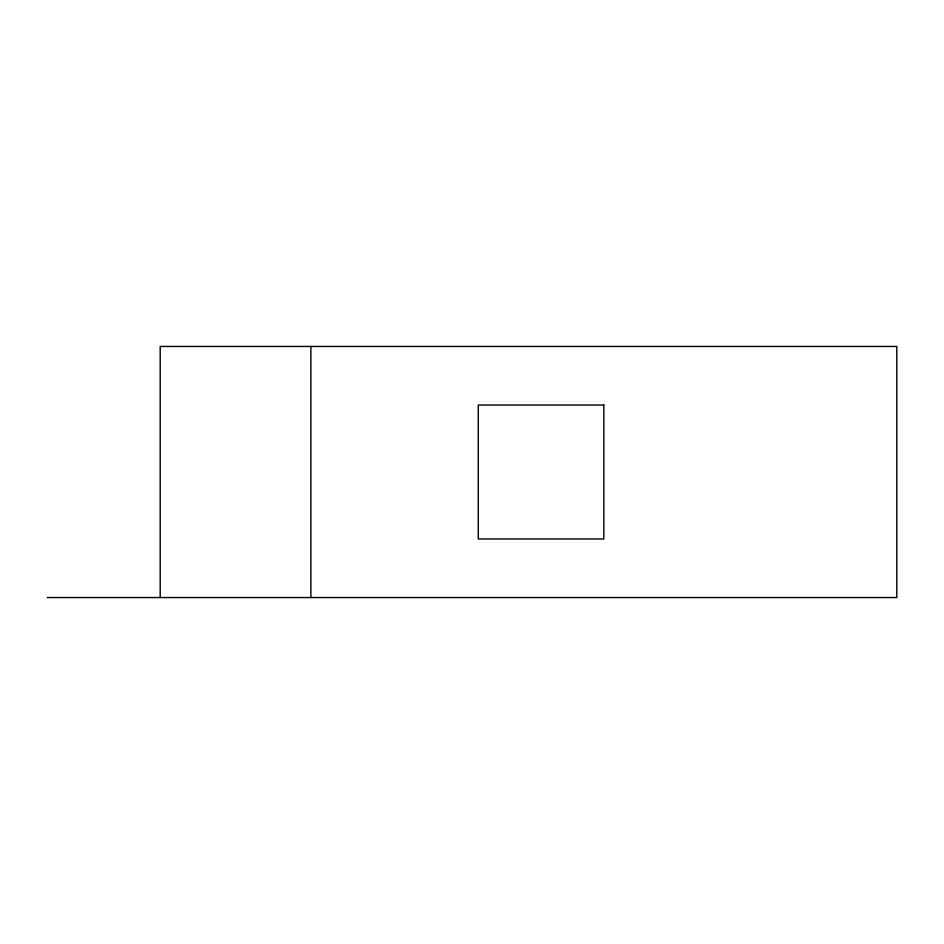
<?xml version="1.0" encoding="UTF-8"?>
<svg xmlns="http://www.w3.org/2000/svg" width="944" height="944" viewBox="0 0 944 944"><rect width="100%" height="100%" fill="white"/><g stroke="black" fill="none" stroke-linecap="round" stroke-linejoin="round"><path stroke-width="1.42" d="M47.2 597.552L896.8 597.552L896.8 346.448L160.197 346.448L160.197 597.552M310.871 346.448L310.871 597.552M603.83 405.035L478.278 405.035L478.278 538.965L603.83 538.965L603.83 405.035"/></g></svg>
